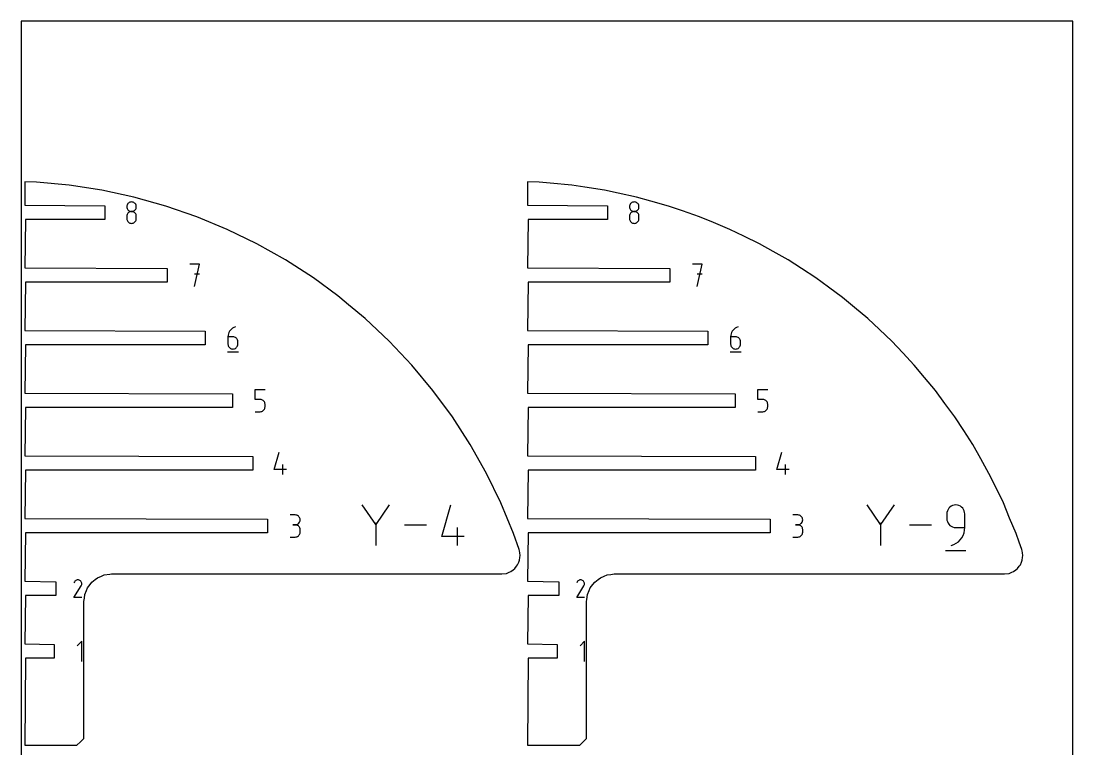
# Model space of a CAD drawing. Extents: x 0 to 457, y 0 to 812.
# Drawn here: x 0 to 457, y 495.8 to 812 of the extents above; entities that cross this region are included whole.
import ezdxf

# ---------------------------------------------------------------- set-up
doc = ezdxf.new("R2010")
doc.units = 0

msp = doc.modelspace()

# ---------------------------------------------------------------- linework, layer by layer
at = {"layer": 'annotation', "color": 1}
for p, q in [((45.986324, 731.713355), (45.953014, 731.343706)), ((45.953014, 731.343706), (45.953014, 731.343706)), ((45.953014, 731.343706), (45.986344, 730.972321)), ((46.082344, 732.061637), (45.986324, 731.713355)), ((46.235205, 732.382645), (46.082344, 732.061637)), ((46.439038, 732.670474), (46.235205, 732.382645)), ((46.687975, 732.919215), (46.439038, 732.670474)), ((46.976148, 733.122962), (46.687975, 732.919215)), ((47.297688, 733.275809), (46.976148, 733.122962)), ((47.646728, 733.371849), (47.297688, 733.275809)), ((48.017398, 733.405175), (47.646728, 733.371849)), ((48.388068, 733.371849), (48.017398, 733.405175)), ((48.017398, 733.405175), (48.017398, 733.405175)), ((48.737108, 733.275809), (48.388068, 733.371849)), ((49.058648, 733.122962), (48.737108, 733.275809)), ((49.346821, 732.919215), (49.058648, 733.122962)), ((49.595758, 732.670474), (49.346821, 732.919215)), ((49.799591, 732.382645), (49.595758, 732.670474)), ((49.952452, 732.061637), (49.799591, 732.382645)), ((50.048471, 731.713355), (49.952452, 732.061637)), ((50.048452, 730.972321), (50.081782, 731.343706)), ((50.081782, 731.343706), (50.048471, 731.713355)), ((50.081782, 731.343706), (50.081782, 731.343706)), ((264.373394, 731.712655), (264.340091, 731.343094)), ((264.340091, 731.343094), (264.340091, 731.343094)), ((264.340091, 731.343094), (264.373413, 730.971798)), ((264.469391, 732.060854), (264.373394, 731.712655)), ((264.622215, 732.381787), (264.469391, 732.060854)), ((264.826, 732.669546), (264.622215, 732.381787)), ((265.074878, 732.918229), (264.826, 732.669546)), ((265.362982, 733.121928), (265.074878, 732.918229)), ((265.684446, 733.274738), (265.362982, 733.121928)), ((266.033403, 733.370755), (265.684446, 733.274738)), ((266.403985, 733.404073), (266.033403, 733.370755)), ((266.774567, 733.370755), (266.403985, 733.404073)), ((266.403985, 733.404073), (266.403985, 733.404073)), ((267.123523, 733.274738), (266.774567, 733.370755)), ((267.444987, 733.121928), (267.123523, 733.274738)), ((267.733092, 732.918229), (267.444987, 733.121928)), ((267.98197, 732.669546), (267.733092, 732.918229)), ((268.185754, 732.381787), (267.98197, 732.669546)), ((268.338579, 732.060854), (268.185754, 732.381787)), ((268.434575, 731.712655), (268.338579, 732.060854)), ((268.434556, 730.971798), (268.467878, 731.343094)), ((268.467878, 731.343094), (268.434575, 731.712655)), ((268.467878, 731.343094), (268.467878, 731.343094)), ((45.986324, 727.580901), (45.953014, 727.20969)), ((45.953014, 727.20969), (45.953014, 726.181288)), ((46.082344, 727.9304), (45.986324, 727.580901)), ((45.986344, 730.972321), (46.082411, 730.622688)), ((46.235205, 728.252322), (46.082344, 727.9304)), ((46.082411, 730.622688), (46.235334, 730.300663)), ((46.439038, 728.540806), (46.235205, 728.252322)), ((46.235334, 730.300663), (46.43923, 730.012107)), ((46.687975, 728.789986), (46.439038, 728.540806)), ((46.43923, 730.012107), (46.688215, 729.762878)), ((46.976148, 728.994), (46.687975, 728.789986)), ((46.688215, 729.762878), (46.976407, 729.558835)), ((47.297688, 729.146983), (46.976148, 728.994)), ((46.976407, 729.558835), (47.297923, 729.405836)), ((47.646728, 729.243073), (47.297688, 729.146983)), ((47.297923, 729.405836), (47.646881, 729.30974)), ((48.017398, 729.276407), (47.646728, 729.243073)), ((47.646881, 729.30974), (48.017398, 729.276407)), ((48.017398, 729.276407), (48.387915, 729.30974)), ((48.388068, 729.243093), (48.017398, 729.276407)), ((48.017398, 729.276407), (48.017398, 729.276407)), ((48.017398, 729.276407), (48.017398, 729.276407)), ((48.387915, 729.30974), (48.736872, 729.405836)), ((48.737108, 729.147051), (48.388068, 729.243093)), ((48.736872, 729.405836), (49.058389, 729.558835)), ((49.058648, 728.994129), (48.737108, 729.147051)), ((49.058389, 729.558835), (49.346581, 729.762878)), ((49.346821, 728.790178), (49.058648, 728.994129)), ((49.346581, 729.762878), (49.595566, 730.012107)), ((49.595758, 728.541046), (49.346821, 728.790178)), ((49.595566, 730.012107), (49.799461, 730.300663)), ((49.799591, 728.252582), (49.595758, 728.541046)), ((49.799461, 730.300663), (49.952384, 730.622688)), ((49.952452, 727.930635), (49.799591, 728.252582)), ((49.952384, 730.622688), (50.048452, 730.972321)), ((50.048471, 727.581055), (49.952452, 727.930635)), ((50.081782, 727.20969), (50.048471, 727.581055)), ((50.081782, 726.181288), (50.081782, 727.20969)), ((50.081782, 727.20969), (50.081782, 727.20969)), ((264.373394, 727.581184), (264.340091, 727.210061)), ((264.340091, 727.210061), (264.340091, 726.181903)), ((264.469391, 727.930599), (264.373394, 727.581184)), ((264.373413, 730.971798), (264.469458, 730.622247)), ((264.622215, 728.252445), (264.469391, 727.930599)), ((264.469458, 730.622247), (264.622345, 730.300299)), ((264.826, 728.54086), (264.622215, 728.252445)), ((264.622345, 730.300299), (264.826192, 730.011812)), ((265.074878, 728.789981), (264.826, 728.54086)), ((264.826192, 730.011812), (265.075117, 729.762642)), ((265.362982, 728.993946), (265.074878, 728.789981)), ((265.075117, 729.762642), (265.363241, 729.558647)), ((265.684446, 729.146894), (265.362982, 728.993946)), ((265.363241, 729.558647), (265.684681, 729.405685)), ((266.033403, 729.242961), (265.684446, 729.146894)), ((265.684681, 729.405685), (266.033556, 729.309612)), ((266.403985, 729.276286), (266.033403, 729.242961)), ((266.033556, 729.309612), (266.403985, 729.276286)), ((266.403985, 729.276286), (266.774413, 729.309612)), ((266.774567, 729.24298), (266.403985, 729.276286)), ((266.403985, 729.276286), (266.403985, 729.276286)), ((266.403985, 729.276286), (266.403985, 729.276286)), ((266.774413, 729.309612), (267.123288, 729.405685)), ((267.123523, 729.146961), (266.774567, 729.24298)), ((267.123288, 729.405685), (267.444728, 729.558647)), ((267.444987, 728.994076), (267.123523, 729.146961)), ((267.444728, 729.558647), (267.732852, 729.762642)), ((267.733092, 728.790173), (267.444987, 728.994076)), ((267.732852, 729.762642), (267.981778, 730.011812)), ((267.98197, 728.5411), (267.733092, 728.790173)), ((267.981778, 730.011812), (268.185625, 730.300299)), ((268.185754, 728.252704), (267.98197, 728.5411)), ((268.185625, 730.300299), (268.338511, 730.622247)), ((268.338579, 727.930834), (268.185754, 728.252704)), ((268.338511, 730.622247), (268.434556, 730.971798)), ((268.434575, 727.581337), (268.338579, 727.930834)), ((268.467878, 727.210061), (268.434575, 727.581337)), ((268.467878, 726.181903), (268.467878, 727.210061)), ((268.467878, 727.210061), (268.467878, 727.210061)), ((45.953014, 726.181288), (45.953014, 726.181288)), ((45.953014, 726.181288), (45.986344, 725.810103)), ((45.986344, 725.810103), (46.082411, 725.461006)), ((46.082411, 725.461006), (46.235334, 725.139757)), ((46.235334, 725.139757), (46.43923, 724.852121)), ((46.43923, 724.852121), (46.688215, 724.603859)), ((46.688215, 724.603859), (46.976407, 724.400736)), ((46.976407, 724.400736), (47.297923, 724.248513)), ((47.297923, 724.248513), (47.646881, 724.152953)), ((47.646881, 724.152953), (48.017398, 724.119819)), ((48.017398, 724.119819), (48.387915, 724.152953)), ((48.017398, 724.119819), (48.017398, 724.119819)), ((48.387915, 724.152953), (48.736872, 724.248513)), ((48.736872, 724.248513), (49.058389, 724.400736)), ((49.058389, 724.400736), (49.346581, 724.603859)), ((49.346581, 724.603859), (49.595566, 724.852121)), ((49.595566, 724.852121), (49.799461, 725.139757)), ((49.799461, 725.139757), (49.952384, 725.461006)), ((49.952384, 725.461006), (50.048452, 725.810103)), ((50.048452, 725.810103), (50.081782, 726.181288)), ((264.340091, 726.181903), (264.340091, 726.181903)), ((264.340091, 726.181903), (264.373413, 725.810807)), ((264.373413, 725.810807), (264.469458, 725.461792)), ((264.469458, 725.461792), (264.622345, 725.140619)), ((264.622345, 725.140619), (264.826192, 724.853052)), ((264.826192, 724.853052), (265.075117, 724.604849)), ((265.075117, 724.604849), (265.363241, 724.401774)), ((265.363241, 724.401774), (265.684681, 724.249587)), ((265.684681, 724.249587), (266.033556, 724.15405)), ((266.033556, 724.15405), (266.403985, 724.120923)), ((266.403985, 724.120923), (266.774413, 724.15405)), ((266.403985, 724.120923), (266.403985, 724.120923)), ((266.774413, 724.15405), (267.123288, 724.249587)), ((267.123288, 724.249587), (267.444728, 724.401774)), ((267.444728, 724.401774), (267.732852, 724.604849)), ((267.732852, 724.604849), (267.981778, 724.853052)), ((267.981778, 724.853052), (268.185625, 725.140619)), ((268.185625, 725.140619), (268.338511, 725.461792)), ((268.338511, 725.461792), (268.434556, 725.810807)), ((268.434556, 725.810807), (268.467878, 726.181903)), ((77.553915, 706.346105), (73.284907, 706.346105)), ((75.419712, 696.746105), (77.553915, 706.346105)), ((295.931169, 706.346105), (291.662161, 706.346105)), ((293.796966, 696.746105), (295.931169, 706.346105)), ((77.553915, 702.071077), (75.419712, 702.071077)), ((295.931169, 702.071077), (293.796966, 702.071077)), ((90.315244, 676.711475), (90.092648, 676.121189)), ((90.616906, 677.260868), (90.315244, 676.711475)), ((90.991883, 677.761637), (90.616906, 677.260868)), ((91.434421, 678.206053), (90.991883, 677.761637)), ((91.938768, 678.586386), (91.434421, 678.206053)), ((92.49917, 678.894906), (91.938768, 678.586386)), ((93.109876, 679.123884), (92.49917, 678.894906)), ((93.109876, 679.123884), (93.109876, 679.123884)), ((308.685061, 676.711476), (308.462465, 676.12119)), ((308.986723, 677.260868), (308.685061, 676.711476)), ((309.3617, 677.761637), (308.986723, 677.260868)), ((309.804238, 678.206053), (309.3617, 677.761637)), ((310.308585, 678.586386), (309.804238, 678.206053)), ((310.868987, 678.894906), (310.308585, 678.586386)), ((311.479693, 679.123884), (310.868987, 678.894906)), ((311.479693, 679.123884), (311.479693, 679.123884)), ((89.954872, 675.49774), (89.907668, 674.848856)), ((89.907668, 674.848856), (89.907668, 671.658087)), ((92.039463, 674.848856), (89.907668, 674.848856)), ((90.092648, 676.121189), (89.954872, 675.49774)), ((92.422871, 674.81464), (92.039463, 674.848856)), ((92.783645, 674.715959), (92.422871, 674.81464)), ((93.115784, 674.558766), (92.783645, 674.715959)), ((93.413288, 674.349009), (93.115784, 674.558766)), ((93.670156, 674.092641), (93.413288, 674.349009)), ((93.880387, 673.795612), (93.670156, 674.092641)), ((94.037982, 673.463874), (93.880387, 673.795612)), ((94.136939, 673.103376), (94.037982, 673.463874)), ((94.171258, 672.720071), (94.136939, 673.103376)), ((94.171258, 671.658087), (94.171258, 672.720071)), ((94.171258, 672.720071), (94.171258, 672.720071)), ((308.324689, 675.49774), (308.277485, 674.848856)), ((308.277485, 674.848856), (308.277485, 671.658087)), ((310.40928, 674.848856), (308.277485, 674.848856)), ((308.462465, 676.12119), (308.324689, 675.49774)), ((310.792689, 674.81464), (310.40928, 674.848856)), ((311.153463, 674.71596), (310.792689, 674.81464)), ((311.485602, 674.558766), (311.153463, 674.71596)), ((311.783105, 674.349009), (311.485602, 674.558766)), ((312.039973, 674.092641), (311.783105, 674.349009)), ((312.250204, 673.795612), (312.039973, 674.092641)), ((312.407799, 673.463874), (312.250204, 673.795612)), ((312.506756, 673.103376), (312.407799, 673.463874)), ((312.541075, 672.720071), (312.506756, 673.103376)), ((312.541075, 671.658087), (312.541075, 672.720071)), ((312.541075, 672.720071), (312.541075, 672.720071)), ((89.640667, 668.323884), (94.440667, 668.323884)), ((89.907668, 671.658087), (89.907668, 671.658087)), ((89.907668, 671.658087), (89.942086, 671.274596)), ((89.942086, 671.274596), (90.041291, 670.913601)), ((90.041291, 670.913601), (90.199208, 670.581141)), ((90.199208, 670.581141), (90.409761, 670.283258)), ((90.409761, 670.283258), (90.666877, 670.02599)), ((90.666877, 670.02599), (90.964479, 669.815379)), ((90.964479, 669.815379), (91.296495, 669.657464)), ((91.296495, 669.657464), (91.656847, 669.558286)), ((91.656847, 669.558286), (92.039463, 669.523884)), ((92.039463, 669.523884), (92.422871, 669.558286)), ((92.039463, 669.523884), (92.039463, 669.523884)), ((92.422871, 669.558286), (92.783645, 669.657464)), ((92.783645, 669.657464), (93.115784, 669.815379)), ((93.115784, 669.815379), (93.413288, 670.02599)), ((93.413288, 670.02599), (93.670156, 670.283258)), ((93.670156, 670.283258), (93.880387, 670.581141)), ((93.880387, 670.581141), (94.037982, 670.913601)), ((94.037982, 670.913601), (94.136939, 671.274596)), ((94.136939, 671.274596), (94.171258, 671.658087)), ((308.010484, 668.323884), (312.810484, 668.323884)), ((308.277485, 671.658087), (308.277485, 671.658087)), ((308.277485, 671.658087), (308.311904, 671.274596)), ((308.311904, 671.274596), (308.411108, 670.913601)), ((308.411108, 670.913601), (308.569025, 670.581141)), ((308.569025, 670.581141), (308.779578, 670.283258)), ((308.779578, 670.283258), (309.036694, 670.02599)), ((309.036694, 670.02599), (309.334297, 669.815379)), ((309.334297, 669.815379), (309.666312, 669.657464)), ((309.666312, 669.657464), (310.026665, 669.558286)), ((310.026665, 669.558286), (310.40928, 669.523884)), ((310.40928, 669.523884), (310.792689, 669.558286)), ((310.40928, 669.523884), (310.40928, 669.523884)), ((310.792689, 669.558286), (311.153463, 669.657464)), ((311.153463, 669.657464), (311.485602, 669.815379)), ((311.485602, 669.815379), (311.783105, 670.02599)), ((311.783105, 670.02599), (312.039973, 670.283258)), ((312.039973, 670.283258), (312.250204, 670.581141)), ((312.250204, 670.581141), (312.407799, 670.913601)), ((312.407799, 670.913601), (312.506756, 671.274596)), ((312.506756, 671.274596), (312.541075, 671.658087)), ((101.752781, 647.626634), (101.752781, 651.901663)), ((101.752781, 651.901663), (106.01637, 651.901663)), ((320.117293, 647.626635), (320.117293, 651.901663)), ((320.117293, 651.901663), (324.380883, 651.901663)), ((103.884575, 647.626634), (101.752781, 647.626634)), ((104.26735, 647.592419), (103.884575, 647.626634)), ((104.627787, 647.493738), (104.26735, 647.592419)), ((104.959827, 647.336544), (104.627787, 647.493738)), ((105.25741, 647.126788), (104.959827, 647.336544)), ((105.514475, 646.87042), (105.25741, 647.126788)), ((105.724964, 646.573391), (105.514475, 646.87042)), ((105.882817, 646.241652), (105.724964, 646.573391)), ((105.981972, 645.881155), (105.882817, 646.241652)), ((105.981952, 644.052375), (106.01637, 644.435866)), ((106.01637, 645.49785), (105.981972, 645.881155)), ((106.01637, 644.435866), (106.01637, 645.49785)), ((106.01637, 645.49785), (106.01637, 645.49785)), ((322.249088, 647.626635), (320.117293, 647.626635)), ((322.631862, 647.592419), (322.249088, 647.626635)), ((322.992299, 647.493738), (322.631862, 647.592419)), ((323.324339, 647.336544), (322.992299, 647.493738)), ((323.621922, 647.126788), (323.324339, 647.336544)), ((323.878988, 646.87042), (323.621922, 647.126788)), ((324.089477, 646.573391), (323.878988, 646.87042)), ((324.247329, 646.241652), (324.089477, 646.573391)), ((324.346484, 645.881155), (324.247329, 646.241652)), ((324.346464, 644.052375), (324.380883, 644.435866)), ((324.380883, 645.49785), (324.346484, 645.881155)), ((324.380883, 644.435866), (324.380883, 645.49785)), ((324.380883, 645.49785), (324.380883, 645.49785)), ((101.752781, 642.301663), (103.884575, 642.301663)), ((103.884575, 642.301663), (104.267191, 642.336064)), ((103.884575, 642.301663), (103.884575, 642.301663)), ((104.267191, 642.336064), (104.627544, 642.435243)), ((104.627544, 642.435243), (104.959559, 642.593158)), ((104.959559, 642.593158), (105.257162, 642.803769)), ((105.257162, 642.803769), (105.514277, 643.061036)), ((105.514277, 643.061036), (105.724831, 643.35892)), ((105.724831, 643.35892), (105.882747, 643.691379)), ((105.882747, 643.691379), (105.981952, 644.052375)), ((320.117293, 642.301663), (322.249088, 642.301663)), ((322.249088, 642.301663), (322.631703, 642.336064)), ((322.249088, 642.301663), (322.249088, 642.301663)), ((322.631703, 642.336064), (322.992056, 642.435243)), ((322.992056, 642.435243), (323.324071, 642.593158)), ((323.324071, 642.593158), (323.621674, 642.803769)), ((323.621674, 642.803769), (323.87879, 643.061036)), ((323.87879, 643.061036), (324.089343, 643.35892)), ((324.089343, 643.35892), (324.24726, 643.691379)), ((324.24726, 643.691379), (324.346464, 644.052375)), ((110.001432, 617.213644), (112.130216, 624.679441)), ((328.362012, 617.213644), (330.490796, 624.679441)), ((115.331822, 617.213644), (110.001432, 617.213644)), ((113.734029, 615.079441), (113.734029, 619.343031)), ((333.692402, 617.213644), (328.362012, 617.213644)), ((332.094609, 615.079441), (332.094609, 619.343031)), ((154.06971, 593.282003), (148.191765, 601.782313)), ((159.946549, 601.782313), (154.06971, 593.282003)), ((182.79859, 588.077608), (186.706168, 601.78176)), ((373.455784, 593.281954), (367.577842, 601.782259)), ((379.33262, 601.782259), (373.455784, 593.281954)), ((402.428821, 599.229791), (402.246722, 598.56705)), ((402.718691, 599.840197), (402.428821, 599.229791)), ((403.105181, 600.387164), (402.718691, 599.840197)), ((403.57714, 600.859585), (403.105181, 600.387164)), ((404.123416, 601.246355), (403.57714, 600.859585)), ((404.73286, 601.536369), (404.123416, 601.246355)), ((405.39432, 601.718522), (404.73286, 601.536369)), ((406.096646, 601.781707), (405.39432, 601.718522)), ((406.800427, 601.718522), (406.096646, 601.781707)), ((406.096646, 601.781707), (406.096646, 601.781707)), ((407.46266, 601.536369), (406.800427, 601.718522)), ((408.072331, 601.246355), (407.46266, 601.536369)), ((408.618426, 600.859585), (408.072331, 601.246355)), ((409.08993, 600.387164), (408.618426, 600.859585)), ((409.475829, 599.840197), (409.08993, 600.387164)), ((409.765108, 599.229791), (409.475829, 599.840197)), ((409.946752, 598.56705), (409.765108, 599.229791)), ((119.098909, 597.446082), (116.967114, 597.446082)), ((119.482317, 597.411668), (119.098909, 597.446082)), ((119.843091, 597.312492), (119.482317, 597.411668)), ((120.175231, 597.154654), (119.843091, 597.312492)), ((120.472734, 596.944254), (120.175231, 597.154654)), ((120.729602, 596.68739), (120.472734, 596.944254)), ((120.939833, 596.390163), (120.729602, 596.68739)), ((120.729602, 593.942217), (120.939833, 594.240196)), ((121.097428, 596.058672), (120.939833, 596.390163)), ((120.939833, 594.240196), (121.097428, 594.572735)), ((121.196385, 595.699017), (121.097428, 596.058672)), ((121.097428, 594.572735), (121.196385, 594.933786)), ((121.230704, 595.317298), (121.196385, 595.699017)), ((121.196385, 594.933786), (121.230704, 595.317298)), ((121.230704, 595.317298), (121.230704, 595.317298)), ((337.456612, 597.446082), (335.324817, 597.446082)), ((337.84002, 597.411668), (337.456612, 597.446082)), ((338.200794, 597.312493), (337.84002, 597.411668)), ((338.532933, 597.154654), (338.200794, 597.312493)), ((338.830437, 596.944254), (338.532933, 597.154654)), ((339.087305, 596.68739), (338.830437, 596.944254)), ((339.297536, 596.390163), (339.087305, 596.68739)), ((339.087305, 593.942217), (339.297536, 594.240196)), ((339.455131, 596.058672), (339.297536, 596.390163)), ((339.297536, 594.240196), (339.455131, 594.572736)), ((339.554088, 595.699017), (339.455131, 596.058672)), ((339.455131, 594.572736), (339.554088, 594.933786)), ((339.588407, 595.317298), (339.554088, 595.699017)), ((339.554088, 594.933786), (339.588407, 595.317298)), ((339.588407, 595.317298), (339.588407, 595.317298)), ((402.246722, 598.56705), (402.183544, 597.86308)), ((402.183544, 597.86308), (402.183544, 595.903766)), ((402.183544, 595.903766), (402.183544, 595.903766)), ((402.183544, 595.903766), (402.246722, 595.199833)), ((402.246722, 595.199833), (402.428821, 594.537194)), ((402.428821, 594.537194), (402.718691, 593.926934)), ((410.009748, 597.86308), (409.946752, 598.56705)), ((410.009748, 591.986243), (410.009748, 597.86308)), ((410.009748, 597.86308), (410.009748, 597.86308)), ((119.098909, 593.182493), (118.031507, 593.182493)), ((118.031507, 593.182493), (119.098909, 593.182493)), ((119.098909, 593.182493), (119.482317, 593.216915)), ((119.482317, 593.148079), (119.098909, 593.182493)), ((119.098909, 593.182493), (119.098909, 593.182493)), ((119.482317, 593.216915), (119.843091, 593.316149)), ((119.843091, 593.048903), (119.482317, 593.148079)), ((119.843091, 593.316149), (120.175231, 593.474144)), ((120.175231, 592.891065), (119.843091, 593.048903)), ((120.175231, 593.474144), (120.472734, 593.68485)), ((120.472734, 592.680664), (120.175231, 592.891065)), ((120.472734, 593.68485), (120.729602, 593.942217)), ((120.729602, 592.4238), (120.472734, 592.680664)), ((120.939833, 592.126573), (120.729602, 592.4238)), ((121.097428, 591.795083), (120.939833, 592.126573)), ((121.196385, 591.435428), (121.097428, 591.795083)), ((121.097428, 589.244688), (121.196385, 589.604427)), ((121.230704, 591.053708), (121.196385, 591.435428)), ((121.196385, 589.604427), (121.230704, 589.986306)), ((121.230704, 589.986306), (121.230704, 591.053708)), ((121.230704, 591.053708), (121.230704, 591.053708)), ((154.06971, 593.966051), (154.06971, 584.159531)), ((176.192119, 592.970922), (166.556887, 592.970922)), ((189.650113, 584.160084), (189.650113, 591.986292)), ((337.456612, 593.182493), (336.38921, 593.182493)), ((336.38921, 593.182493), (337.456612, 593.182493)), ((337.456612, 593.182493), (337.84002, 593.216915)), ((337.84002, 593.148079), (337.456612, 593.182493)), ((337.456612, 593.182493), (337.456612, 593.182493)), ((337.84002, 593.216915), (338.200794, 593.316149)), ((338.200794, 593.048903), (337.84002, 593.148079)), ((338.200794, 593.316149), (338.532933, 593.474144)), ((338.532933, 592.891065), (338.200794, 593.048903)), ((338.532933, 593.474144), (338.830437, 593.68485)), ((338.830437, 592.680664), (338.532933, 592.891065)), ((338.830437, 593.68485), (339.087305, 593.942217)), ((339.087305, 592.423801), (338.830437, 592.680664)), ((339.297536, 592.126574), (339.087305, 592.423801)), ((339.455131, 591.795083), (339.297536, 592.126574)), ((339.554088, 591.435428), (339.455131, 591.795083)), ((339.455131, 589.244688), (339.554088, 589.604428)), ((339.588407, 591.053708), (339.554088, 591.435428)), ((339.554088, 589.604428), (339.588407, 589.986306)), ((339.588407, 589.986306), (339.588407, 591.053708)), ((339.588407, 591.053708), (339.588407, 591.053708)), ((373.455784, 593.966001), (373.455784, 584.159487)), ((395.578181, 592.970873), (385.942955, 592.970873)), ((402.718691, 593.926934), (403.105181, 593.380142)), ((403.105181, 593.380142), (403.57714, 592.907905)), ((403.57714, 592.907905), (404.123416, 592.521309)), ((404.123416, 592.521309), (404.73286, 592.231442)), ((404.73286, 592.231442), (405.39432, 592.049391)), ((405.39432, 592.049391), (406.096646, 591.986243)), ((406.096646, 591.986243), (410.009748, 591.986243)), ((409.261852, 588.574645), (409.670273, 589.656148)), ((409.670273, 589.656148), (409.92311, 590.798134)), ((409.92311, 590.798134), (410.009748, 591.986243)), ((116.967114, 587.857521), (119.098909, 587.857521)), ((119.098909, 587.857521), (119.482317, 587.891915)), ((119.098909, 587.857521), (119.098909, 587.857521)), ((119.482317, 587.891915), (119.843091, 587.991042)), ((119.843091, 587.991042), (120.175231, 588.148815)), ((120.175231, 588.148815), (120.472734, 588.359151)), ((120.472734, 588.359151), (120.729602, 588.615965)), ((120.729602, 588.615965), (120.939833, 588.913173)), ((120.939833, 588.913173), (121.097428, 589.244688)), ((192.583007, 588.077608), (182.79859, 588.077608)), ((335.324817, 587.857521), (337.456612, 587.857521)), ((337.456612, 587.857521), (337.84002, 587.891915)), ((337.456612, 587.857521), (337.456612, 587.857521)), ((337.84002, 587.891915), (338.200794, 587.991042)), ((338.200794, 587.991042), (338.532933, 588.148815)), ((338.532933, 588.148815), (338.830437, 588.359152)), ((338.830437, 588.359152), (339.087305, 588.615966)), ((339.087305, 588.615966), (339.297536, 588.913173)), ((339.297536, 588.913173), (339.455131, 589.244688)), ((405.257469, 584.577046), (406.284601, 585.140705)), ((406.284601, 585.140705), (407.20922, 585.836656)), ((407.20922, 585.836656), (408.020711, 586.650538)), ((408.020711, 586.650538), (408.708459, 587.567988)), ((408.708459, 587.567988), (409.261852, 588.574645)), ((401.694544, 581.957331), (410.505378, 581.957331)), ((404.138437, 584.160039), (405.257469, 584.577046)), ((404.138437, 584.160039), (404.138437, 584.160039)), ((23.213261, 568.393529), (22.991367, 567.967873)), ((23.389352, 568.643229), (23.213261, 568.393529)), ((23.600622, 568.85167), (23.389352, 568.643229)), ((23.840645, 569.017184), (23.600622, 568.85167)), ((24.102996, 569.138101), (23.840645, 569.017184)), ((24.38125, 569.212751), (24.102996, 569.138101)), ((24.66898, 569.239467), (24.38125, 569.212751)), ((24.959763, 569.216578), (24.66898, 569.239467)), ((25.247171, 569.142416), (24.959763, 569.216578)), ((25.524781, 569.01531), (25.247171, 569.142416)), ((25.773073, 568.838999), (25.524781, 569.01531)), ((25.524781, 569.01531), (25.524781, 569.01531)), ((25.980671, 568.627427), (25.773073, 568.838999)), ((26.145732, 568.387078), (25.980671, 568.627427)), ((26.123449, 566.676374), (26.126711, 566.681386)), ((26.126711, 566.681386), (26.129913, 566.686594)), ((26.129913, 566.686594), (26.133081, 566.692039)), ((26.133081, 566.692039), (26.136237, 566.697758)), ((26.136237, 566.697758), (26.139404, 566.703791)), ((26.139404, 566.703791), (26.268342, 566.980631)), ((26.139404, 566.703791), (26.139404, 566.703791)), ((26.266407, 568.124436), (26.145732, 568.387078)), ((26.340851, 567.845986), (26.266407, 568.124436)), ((26.268342, 566.980631), (26.343665, 567.267599)), ((26.367219, 567.558213), (26.340851, 567.845986)), ((26.343665, 567.267599), (26.367219, 567.558213)), ((241.632109, 568.397888), (241.409888, 567.971605)), ((241.80846, 568.647955), (241.632109, 568.397888)), ((242.020041, 568.856704), (241.80846, 568.647955)), ((242.260418, 569.022461), (242.020041, 568.856704)), ((242.523155, 569.143556), (242.260418, 569.022461)), ((242.801819, 569.218317), (242.523155, 569.143556)), ((243.089973, 569.245072), (242.801819, 569.218317)), ((243.381184, 569.222149), (243.089973, 569.245072)), ((243.669016, 569.147878), (243.381184, 569.222149)), ((243.947034, 569.020585), (243.669016, 569.147878)), ((244.195692, 568.844014), (243.947034, 569.020585)), ((243.947034, 569.020585), (243.947034, 569.020585)), ((244.403597, 568.63213), (244.195692, 568.844014)), ((244.5689, 568.391427), (244.403597, 568.63213)), ((244.546584, 566.678203), (244.549851, 566.683222)), ((244.549851, 566.683222), (244.553059, 566.688438)), ((244.553059, 566.688438), (244.556231, 566.693891)), ((244.556231, 566.693891), (244.559391, 566.699618)), ((244.559391, 566.699618), (244.562563, 566.70566)), ((244.562563, 566.70566), (244.691691, 566.982908)), ((244.562563, 566.70566), (244.562563, 566.70566)), ((244.689753, 568.128399), (244.5689, 568.391427)), ((244.764307, 567.849538), (244.689753, 568.128399)), ((244.691691, 566.982908), (244.767125, 567.270299)), ((244.790714, 567.561341), (244.764307, 567.849538)), ((244.767125, 567.270299), (244.790714, 567.561341)), ((22.986595, 561.630283), (26.109341, 566.657503)), ((26.109341, 566.657503), (26.113074, 566.662123)), ((26.109341, 566.657503), (26.109341, 566.657503)), ((26.113074, 566.662123), (26.116654, 566.666781)), ((26.116654, 566.666781), (26.120105, 566.671519)), ((26.120105, 566.671519), (26.123449, 566.676374)), ((241.405109, 561.624678), (244.532456, 566.659304)), ((244.532456, 566.659304), (244.536195, 566.663931)), ((244.532456, 566.659304), (244.532456, 566.659304)), ((244.536195, 566.663931), (244.53978, 566.668596)), ((244.53978, 566.668596), (244.543235, 566.67334)), ((244.543235, 566.67334), (244.546584, 566.678203)), ((26.366071, 561.630283), (22.986595, 561.630283)), ((244.789564, 561.624678), (241.405109, 561.624678)), ((26.411208, 542.614994), (24.45387, 540.657104)), ((26.411208, 533.81056), (26.411208, 542.614994)), ((244.838033, 542.618512), (242.879131, 540.659057)), ((244.838033, 533.807043), (244.838033, 542.618512))]:
    msp.add_line(p, q, dxfattribs=at)
at = {"layer": 'boundary', "color": 5}
for p, q in [((1.5875, 742.100479), (1.5875, 732.068326)), ((6.664191, 741.947096), (1.5875, 742.100479)), ((20.921668, 740.651403), (6.664191, 741.947096)), ((35.07491, 738.49733), (20.921668, 740.651403)), ((225.064742, 741.9471), (219.994492, 742.100354)), ((219.994492, 742.100354), (219.994492, 732.068327)), ((229.820943, 741.514671), (225.064742, 741.9471)), ((239.31585, 740.651405), (229.820943, 741.514671)), ((244.984988, 739.788198), (239.31585, 740.651405)), ((49.072275, 735.492669), (35.07491, 738.49733)), ((253.462765, 738.497335), (244.984988, 739.788198)), ((259.473616, 737.206474), (253.462765, 738.497335)), ((267.453869, 735.492673), (259.473616, 737.206474)), ((1.5875, 732.068326), (36.398022, 731.768327)), ((36.398022, 731.768327), (36.398022, 725.768327)), ((62.862682, 731.648318), (49.072275, 735.492669)), ((76.395818, 726.978301), (62.862682, 731.648318)), ((219.994492, 732.068327), (254.78737, 731.768327)), ((254.78737, 731.768327), (254.787371, 725.768327)), ((273.59895, 733.778842), (267.453869, 735.492673)), ((281.23811, 731.648322), (273.59895, 733.778842)), ((287.409411, 729.517776), (281.23811, 731.648322)), ((89.622285, 721.499668), (76.395818, 726.978301)), ((294.765186, 726.978306), (287.409411, 729.517776)), ((300.893261, 724.438815), (294.765186, 726.978306)), ((1.8875, 725.768327), (1.5875, 704.846105)), ((36.398022, 725.768327), (1.8875, 725.768327)), ((220.294493, 725.768327), (219.994492, 704.846106)), ((254.787371, 725.768327), (220.294493, 725.768327)), ((307.985749, 721.499668), (300.893261, 724.438815)), ((102.493852, 715.232533), (89.622285, 721.499668)), ((314.019432, 718.560564), (307.985749, 721.499668)), ((320.851535, 715.232537), (314.019432, 718.560564)), ((114.963519, 708.19965), (102.493852, 715.232533)), ((326.749703, 711.904486), (320.851535, 715.232537)), ((333.315626, 708.199656), (326.749703, 711.904486)), ((1.5875, 704.846105), (63.420916, 704.546105)), ((63.420916, 704.546105), (63.420916, 698.546105)), ((126.9858, 700.426621), (114.963519, 708.19965)), ((219.994492, 704.846106), (281.79817, 704.546105)), ((281.79817, 704.546105), (281.79817, 698.546105)), ((339.043277, 704.494772), (333.315626, 708.199656)), ((345.332529, 700.426627), (339.043277, 704.494772)), ((137.672649, 692.563091), (126.9858, 700.426621)), ((350.858811, 696.358489), (345.332529, 700.426627)), ((1.8875, 698.546105), (1.5875, 677.623884)), ((63.420916, 698.546105), (1.8875, 698.546105)), ((220.294492, 698.546106), (219.994493, 677.623884)), ((281.79817, 698.546105), (220.294492, 698.546106)), ((356.858391, 691.941928), (350.858811, 696.358489)), ((138.516835, 691.941927), (137.672649, 692.563091)), ((142.334631, 688.760177), (138.516835, 691.941927)), ((362.155502, 687.525347), (356.858391, 691.941928)), ((149.514529, 682.776455), (142.334631, 688.760177)), ((367.851178, 682.776456), (362.155502, 687.525347)), ((159.938757, 672.96372), (149.514529, 682.776455)), ((372.893737, 678.02758), (367.851178, 682.776456)), ((1.5875, 677.623884), (80.040667, 677.323884)), ((80.040667, 677.323884), (80.040667, 671.323884)), ((219.994493, 677.623884), (298.410484, 677.323884)), ((298.410484, 677.323884), (298.410484, 671.323884)), ((378.270743, 672.963725), (372.893737, 678.02758)), ((169.751494, 662.539545), (159.938757, 672.96372)), ((383.035426, 667.899892), (378.270743, 672.963725)), ((1.8875, 671.323884), (1.5875, 650.401663)), ((80.040667, 671.323884), (1.8875, 671.323884)), ((220.294493, 671.323884), (219.994493, 650.401663)), ((298.410484, 671.323884), (220.294493, 671.323884)), ((388.079093, 662.539556), (383.035426, 667.899892)), ((178.916948, 651.541798), (169.751494, 662.539545)), ((392.544408, 657.17915), (388.079093, 662.539556)), ((397.240429, 651.541802), (392.544408, 657.17915)), ((1.5875, 650.401663), (91.88578, 650.101663)), ((91.88578, 650.101663), (91.885779, 644.101663)), ((187.401625, 640.010779), (178.916948, 651.541798)), ((219.994493, 650.401663), (310.250292, 650.101663)), ((310.250292, 650.101663), (310.250292, 644.101663)), ((401.386601, 645.90448), (397.240429, 651.541802)), ((405.721336, 640.010781), (401.386601, 645.90448)), ((1.8875, 644.101663), (1.5875, 623.179441)), ((91.885779, 644.101663), (1.8875, 644.101663)), ((195.174615, 627.988512), (187.401625, 640.010779)), ((220.294493, 644.101663), (219.994493, 623.179441)), ((310.250292, 644.101663), (220.294493, 644.101663)), ((409.53019, 634.117087), (405.721336, 640.010781)), ((413.490838, 627.98852), (409.53019, 634.117087)), ((202.207539, 615.51887), (195.174615, 627.988512)), ((416.94582, 621.859948), (413.490838, 627.98852)), ((1.5875, 623.179441), (100.667831, 622.879441)), ((100.667831, 622.879441), (100.66783, 616.879441)), ((219.994493, 623.179441), (319.028411, 622.879441)), ((319.028411, 622.879441), (319.02841, 616.879442)), ((420.520594, 615.51887), (416.94582, 621.859948)), ((1.8875, 616.879441), (1.5875, 595.95722)), ((100.66783, 616.879441), (1.8875, 616.879441)), ((208.474719, 602.647287), (202.207539, 615.51887)), ((220.294492, 616.879442), (219.994493, 595.95722)), ((319.02841, 616.879442), (220.294492, 616.879442)), ((423.606699, 609.177761), (420.520594, 615.51887)), ((426.784976, 602.64729), (423.606699, 609.177761)), ((213.953301, 589.420775), (208.474719, 602.647287)), ((429.488776, 596.116806), (426.784976, 602.64729)), ((1.5875, 595.95722), (107.100113, 595.65722)), ((107.100113, 595.65722), (107.100113, 589.65722)), ((219.994493, 595.95722), (325.457816, 595.65722)), ((325.457816, 595.65722), (325.457816, 589.65722)), ((432.26111, 589.420784), (429.488776, 596.116806)), ((1.8875, 589.65722), (1.5875, 568.734998)), ((107.100113, 589.65722), (1.8875, 589.65722)), ((220.294493, 589.65722), (219.994493, 568.734999)), ((325.457816, 589.65722), (220.294493, 589.65722)), ((216.385359, 582.408089), (213.953301, 589.420775)), ((433.6606, 585.594958), (432.26111, 589.420784)), ((434.792352, 582.408089), (433.6606, 585.594958)), ((216.54703, 581.878543), (216.385359, 582.408089)), ((216.65595, 581.050857), (216.54703, 581.878543)), ((216.819492, 579.807978), (216.65595, 581.050857)), ((434.954023, 581.878542), (434.792352, 582.408089)), ((435.062941, 581.050857), (434.954023, 581.878542)), ((435.226485, 579.807978), (435.062941, 581.050857)), ((215.748182, 575.807982), (216.226783, 576.963928)), ((216.226783, 576.963928), (216.54703, 577.737412)), ((216.54703, 577.737412), (216.710416, 578.979084)), ((216.710416, 578.979084), (216.819492, 579.807978)), ((434.155175, 575.807982), (434.633775, 576.963927)), ((434.633775, 576.963927), (434.954023, 577.737413)), ((434.954023, 577.737413), (435.117408, 578.979084)), ((435.117408, 578.979084), (435.226485, 579.807978)), ((34.968149, 570.899672), (36.171736, 571.399091)), ((36.171736, 571.399091), (38.629637, 571.71453)), ((38.629637, 571.71453), (39.31662, 571.807984)), ((39.31662, 571.807984), (41.903064, 571.807985)), ((41.903064, 571.807985), (43.19673, 571.807984)), ((43.19673, 571.807984), (44.238317, 571.807985)), ((44.238317, 571.807985), (45.369963, 571.807984)), ((45.369963, 571.807984), (46.615354, 571.807984)), ((46.615354, 571.807984), (48.005725, 571.807984)), ((48.005725, 571.807984), (49.583358, 571.807985)), ((49.583358, 571.807985), (51.407153, 571.807984)), ((51.407153, 571.807984), (53.561955, 571.807984)), ((53.561955, 571.807984), (56.174876, 571.807984)), ((56.174876, 571.807984), (59.445725, 571.807984)), ((59.445725, 571.807984), (63.708026, 571.807984)), ((63.708026, 571.807984), (69.563932, 571.807984)), ((69.563932, 571.807984), (78.22361, 571.807984)), ((78.22361, 571.807984), (92.53322, 571.807985)), ((92.53322, 571.807985), (121.153569, 571.807984)), ((121.153569, 571.807984), (208.921671, 571.807984)), ((208.921671, 571.807984), (210.892749, 572.080591)), ((210.892749, 572.080591), (212.045752, 572.558386)), ((212.045752, 572.558386), (212.821311, 572.87977)), ((212.821311, 572.87977), (213.811944, 573.640244)), ((213.811944, 573.640244), (214.477421, 574.151101)), ((214.477421, 574.151101), (215.238103, 575.14291)), ((215.238103, 575.14291), (215.748182, 575.807982)), ((253.375142, 570.899672), (254.578729, 571.399091)), ((254.578729, 571.399091), (256.3022, 571.627511)), ((256.3022, 571.627511), (257.660677, 571.807985)), ((257.660677, 571.807985), (427.328735, 571.807985)), ((427.328735, 571.807985), (429.299741, 572.080591)), ((429.299741, 572.080591), (430.452745, 572.558386)), ((430.452745, 572.558386), (431.228305, 572.87977)), ((431.228305, 572.87977), (432.218938, 573.640244)), ((432.218938, 573.640244), (432.884414, 574.151101)), ((432.884414, 574.151101), (433.645096, 575.14291)), ((433.645096, 575.14291), (434.155175, 575.807982)), ((1.5875, 568.734998), (15.165652, 568.434999)), ((15.165652, 568.434999), (15.165652, 562.434999)), ((28.898022, 565.807966), (30.016689, 567.268409)), ((30.016689, 567.268409), (30.801705, 568.293261)), ((30.801705, 568.293261), (32.252513, 569.408455)), ((32.252513, 569.408455), (33.282634, 570.200282)), ((33.282634, 570.200282), (34.968149, 570.899672)), ((219.994493, 568.734999), (233.572645, 568.434999)), ((233.572645, 568.434999), (233.572644, 562.434999)), ((247.305014, 565.807966), (248.423683, 567.26841)), ((248.423683, 567.26841), (249.208698, 568.293261)), ((249.208698, 568.293261), (250.659505, 569.408456)), ((250.659505, 569.408456), (251.689627, 570.200281)), ((251.689627, 570.200281), (253.375142, 570.899672)), ((1.8875, 562.434998), (1.5875, 541.512777)), ((15.165652, 562.434999), (1.8875, 562.434998)), ((27.5135, 561.313076), (27.701318, 562.913805)), ((27.701318, 562.913805), (28.409605, 564.626756)), ((28.409605, 564.626756), (28.898022, 565.807966)), ((220.294492, 562.434999), (219.994493, 541.512777)), ((233.572644, 562.434999), (220.294492, 562.434999)), ((245.842995, 560.7238), (246.108311, 562.913806)), ((246.108311, 562.913806), (246.816598, 564.626757)), ((246.816598, 564.626757), (247.305014, 565.807966)), ((27.268148, 559.807969), (27.5135, 561.313076)), ((27.268148, 541.95992), (27.268148, 559.807969)), ((245.695657, 512.287573), (245.695658, 559.807969)), ((245.695658, 559.807969), (245.842995, 560.7238)), ((1.5875, 541.512777), (14.427824, 541.212777)), ((14.427824, 541.212777), (14.427824, 535.212777)), ((27.268148, 500.379456), (27.268148, 541.95992)), ((219.994493, 541.512777), (232.845075, 541.212777)), ((232.845075, 541.212777), (232.845075, 535.212778)), ((1.8875, 535.212777), (1.5875, 497.379445)), ((14.427824, 535.212777), (1.8875, 535.212777)), ((220.294493, 535.212777), (219.994493, 497.379446)), ((232.845075, 535.212778), (220.294493, 535.212777)), ((245.695657, 500.379456), (245.695657, 512.287573)), ((24.267249, 497.379445), (25.787548, 498.849729)), ((25.787548, 498.849729), (27.268148, 500.379456)), ((242.694965, 497.379445), (244.215198, 498.849733)), ((244.215198, 498.849733), (245.695657, 500.379456)), ((1.5875, 497.379445), (4.453877, 497.379445)), ((4.453877, 497.379445), (6.603708, 497.379445)), ((6.603708, 497.379445), (9.414885, 497.379445)), ((9.414885, 497.379445), (11.236282, 497.379445)), ((11.236282, 497.379445), (13.934036, 497.379445)), ((13.934036, 497.379445), (15.379827, 497.379445)), ((15.379827, 497.379445), (17.894289, 497.379445)), ((17.894289, 497.379445), (18.927029, 497.379445)), ((18.927029, 497.379445), (21.193071, 497.379446)), ((21.193071, 497.379446), (21.786012, 497.379446)), ((21.786012, 497.379446), (23.744951, 497.379445)), ((23.744951, 497.379445), (24.267249, 497.379445)), ((219.994493, 497.379446), (222.548109, 497.379445)), ((222.548109, 497.379445), (225.388805, 497.379445)), ((225.388805, 497.379445), (227.380879, 497.379445)), ((227.380879, 497.379445), (230.144305, 497.379445)), ((230.144305, 497.379445), (231.783214, 497.379446)), ((231.783214, 497.379446), (234.397798, 497.379446)), ((234.397798, 497.379446), (235.641097, 497.379445)), ((235.641097, 497.379445), (238.039126, 497.379445)), ((238.039126, 497.379445), (238.854611, 497.379445)), ((238.854611, 497.379445), (240.973971, 497.379446)), ((240.973971, 497.379446), (242.694965, 497.379445))]:
    msp.add_line(p, q, dxfattribs=at)
at = {"layer": 'frame', "color": 5}
for p, q in [((457, 812), (0, 812)), ((0, 812), (0, 0)), ((457, 0), (457, 812))]:
    msp.add_line(p, q, dxfattribs=at)

doc.saveas('drawing.dxf')
